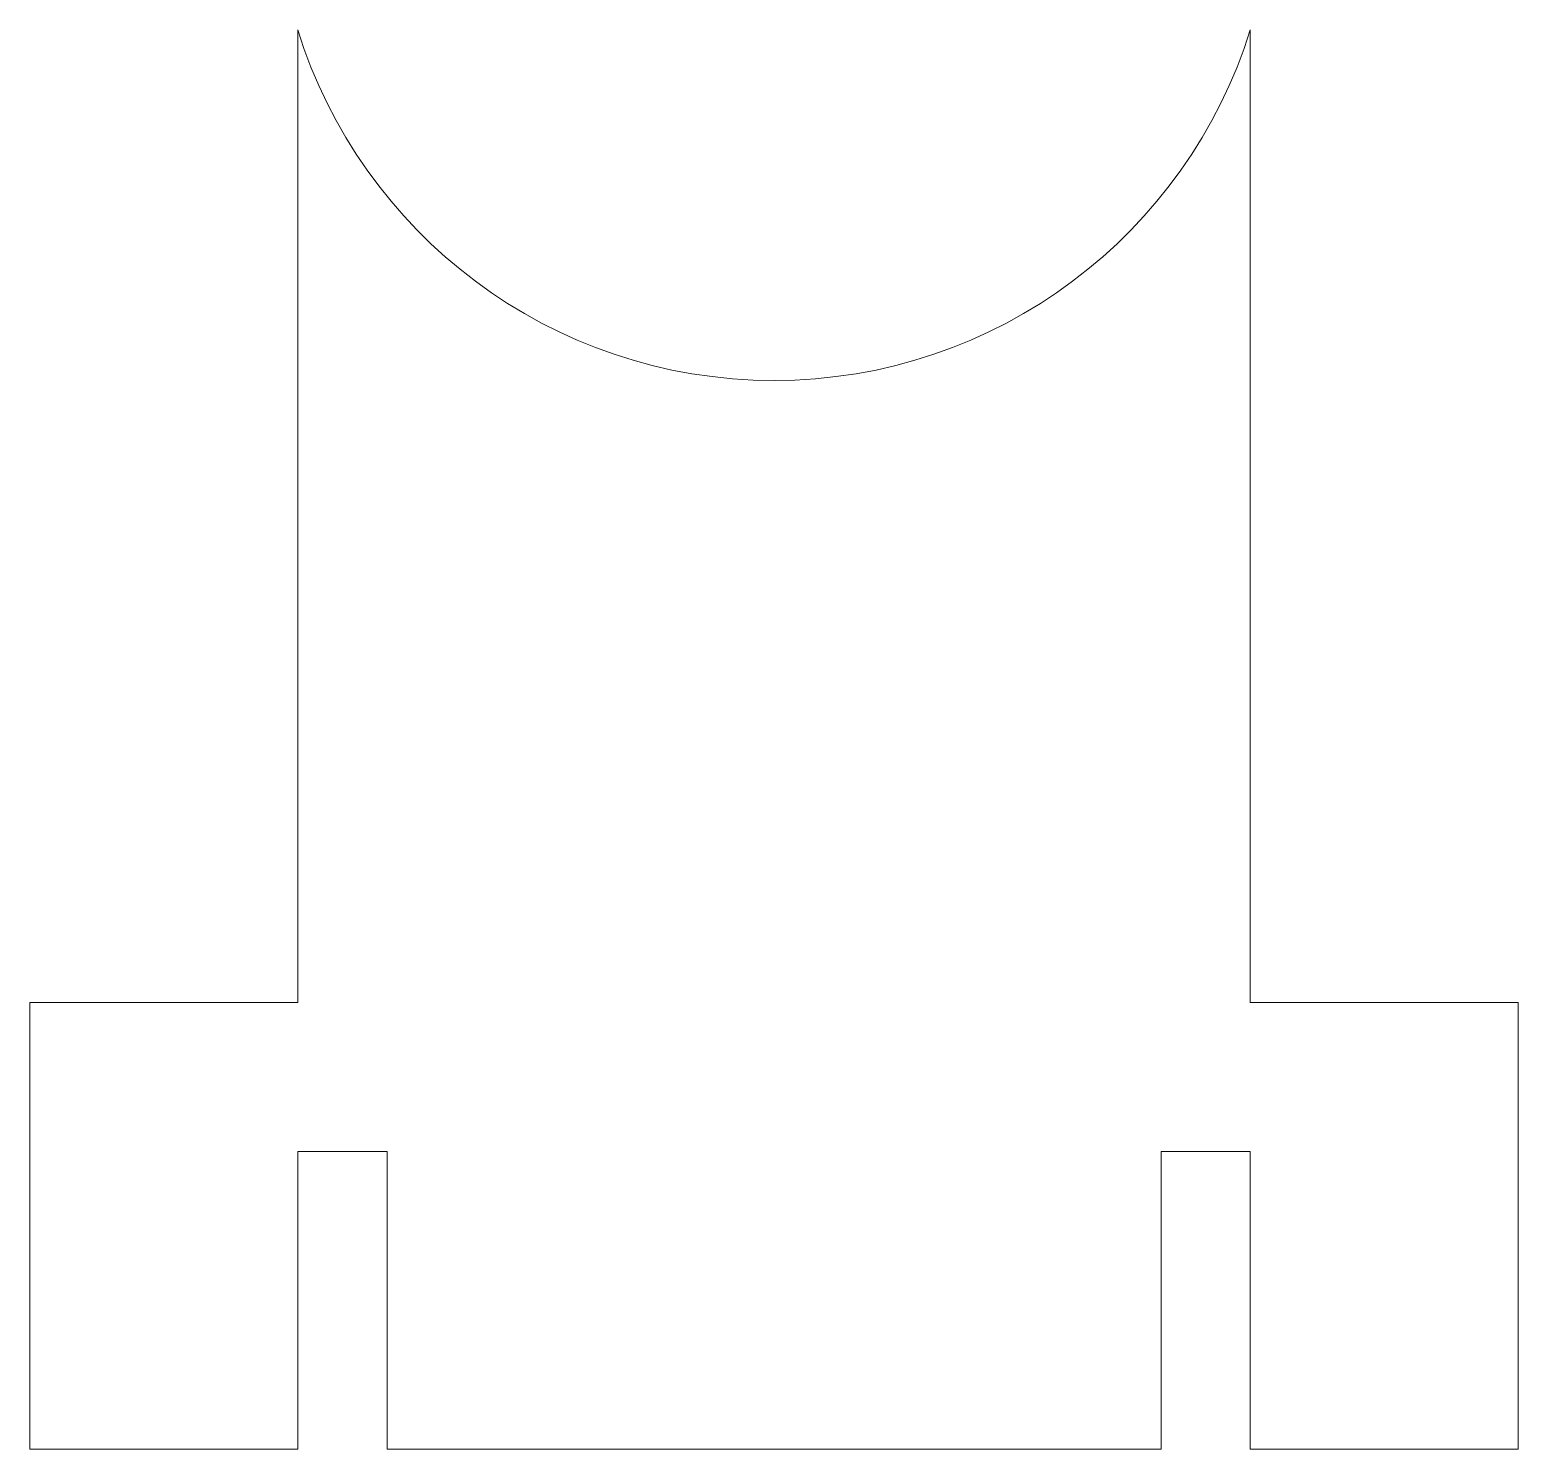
# Model space of a CAD drawing. Header units: millimetres. Extents: x -30.1 to 19.9, y -38.9 to 8.8.
import ezdxf

# ---------------------------------------------------------------- set-up
doc = ezdxf.new("R2010")
doc.units = ezdxf.units.MM
doc.header["$MEASUREMENT"] = 0
doc.layers.add('Layer 1', color=7, linetype='Continuous')

msp = doc.modelspace()

# ---------------------------------------------------------------- linework, layer by layer
at = {"layer": 'Layer 1', "color": 250, "lineweight": 18}
msp.add_open_spline([(7.8627, -38.9074), (7.8627, -38.9074), (7.8627, -28.9074), (7.8627, -28.9074), (7.8627, -28.9074), (7.8627, -28.9074), (10.8627, -28.9074), (10.8627, -28.9074), (10.8627, -28.9074), (10.8627, -28.9074), (10.8627, -38.9074), (10.8627, -38.9074), (10.8627, -38.9074), (10.8627, -38.9074), (19.8627, -38.9074), (19.8627, -38.9074), (19.8627, -38.9074), (19.8627, -38.9074), (19.8627, -23.9074), (19.8627, -23.9074), (19.8627, -23.9074), (19.8627, -23.9074), (10.8627, -23.9074), (10.8627, -23.9074), (10.8627, -23.9074), (10.8627, -23.9074), (10.8627, 8.7681), (10.8627, 8.7681), (10.8627, 8.7681), (8.745, 1.9447), (2.3825, -3.0108), (-5.1373, -3.0108), (-5.1373, -3.0108), (-12.6571, -3.0108), (-19.0196, 1.9447), (-21.1373, 8.7681), (-21.1373, 8.7681), (-21.1373, 8.7681), (-21.1373, -23.9074), (-21.1373, -23.9074), (-21.1373, -23.9074), (-21.1373, -23.9074), (-30.1373, -23.9074), (-30.1373, -23.9074), (-30.1373, -23.9074), (-30.1373, -23.9074), (-30.1373, -38.9074), (-30.1373, -38.9074), (-30.1373, -38.9074), (-30.1373, -38.9074), (-21.1373, -38.9074), (-21.1373, -38.9074), (-21.1373, -38.9074), (-21.1373, -38.9074), (-21.1373, -28.9074), (-21.1373, -28.9074), (-21.1373, -28.9074), (-21.1373, -28.9074), (-18.1373, -28.9074), (-18.1373, -28.9074), (-18.1373, -28.9074), (-18.1373, -28.9074), (-18.1373, -38.9074), (-18.1373, -38.9074), (-18.1373, -38.9074), (-18.1373, -38.9074), (7.8627, -38.9074), (7.8627, -38.9074)], degree=3, knots=[0, 0, 0, 0, 0.0555556, 0.0555556, 0.0555556, 0.0555556, 0.1111111, 0.1111111, 0.1111111, 0.1111111, 0.1666667, 0.1666667, 0.1666667, 0.1666667, 0.2222222, 0.2222222, 0.2222222, 0.2222222, 0.2777778, 0.2777778, 0.2777778, 0.2777778, 0.3333333, 0.3333333, 0.3333333, 0.3333333, 0.3888889, 0.3888889, 0.3888889, 0.3888889, 0.4444444, 0.4444444, 0.4444444, 0.4444444, 0.5, 0.5, 0.5, 0.5, 0.5555556, 0.5555556, 0.5555556, 0.5555556, 0.6111111, 0.6111111, 0.6111111, 0.6111111, 0.6666667, 0.6666667, 0.6666667, 0.6666667, 0.7222222, 0.7222222, 0.7222222, 0.7222222, 0.7777778, 0.7777778, 0.7777778, 0.7777778, 0.8333333, 0.8333333, 0.8333333, 0.8333333, 0.8888889, 0.8888889, 0.8888889, 0.8888889, 1, 1, 1, 1], dxfattribs=at)

doc.saveas('drawing.dxf')
